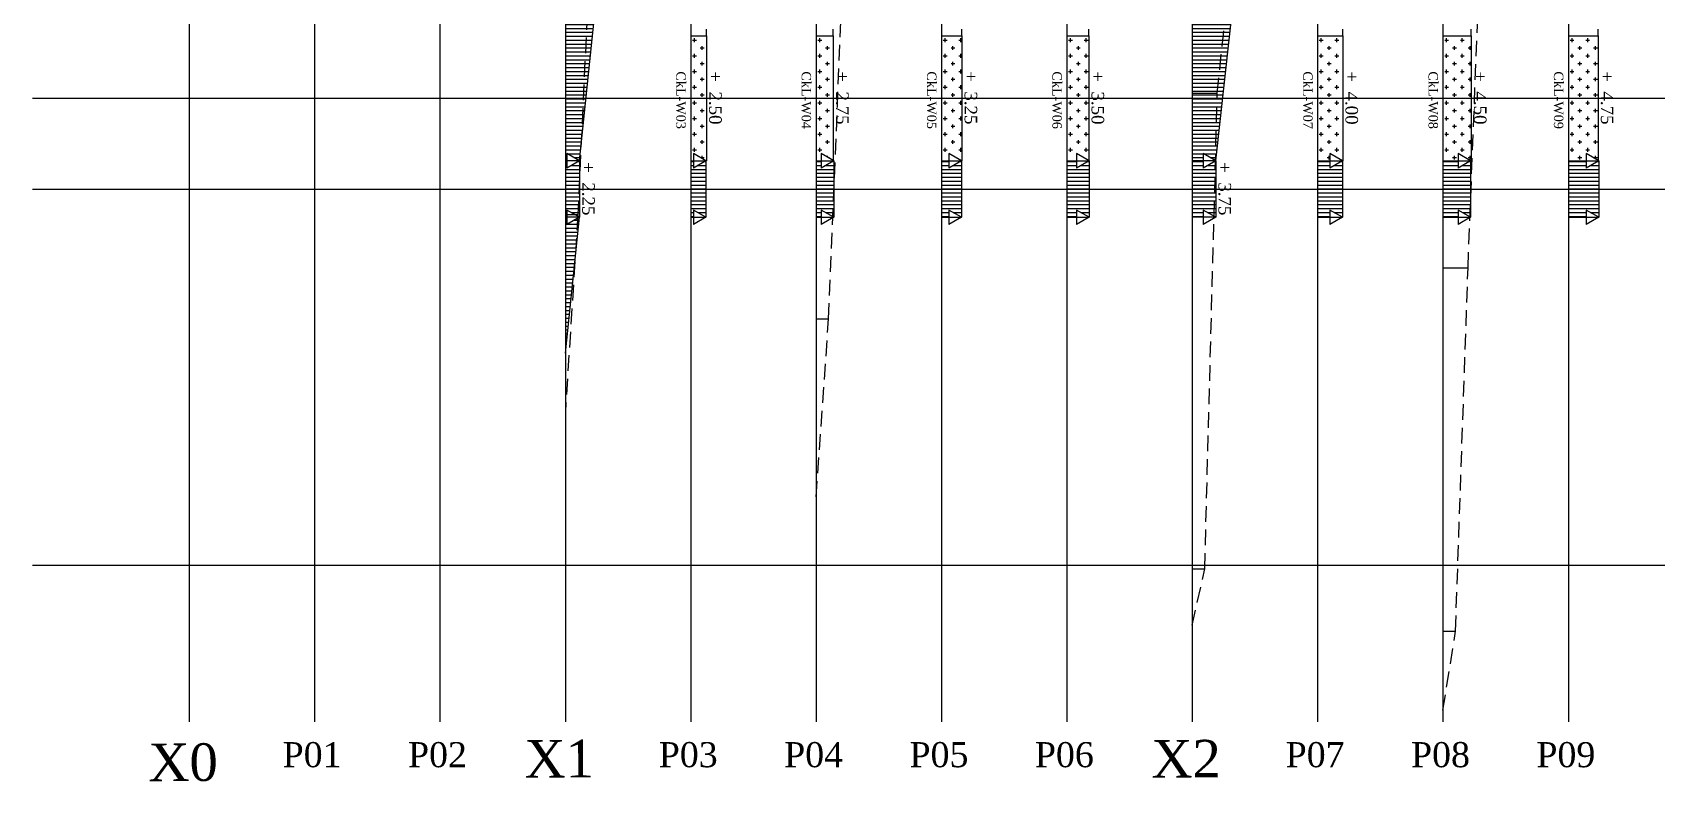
# Model space of a CAD drawing. Extents: x 15746 to 36625, y 87803 to 171760.
# Drawn here: x 16248.5 to 16507.5, y 88295.4 to 88415 of the extents above; entities that cross this region are included whole.
import ezdxf

# ---------------------------------------------------------------- set-up
doc = ezdxf.new("R2010")
doc.units = 0
doc.header["$LTSCALE"] = 5
doc.header["$MEASUREMENT"] = 0
doc.linetypes.add('DASHED', pattern=[0.75, 0.5, -0.25])
for name, color, linetype in [('CONTOUR', 254, 'Continuous'), ('Demarcation', 7, 'Continuous'), ('Hatch2', 254, 'Continuous'), ('text', 7, 'Continuous')]:
    doc.layers.add(name, color=color, linetype=linetype)
doc.styles.get("Standard").update_dxf_attribs({"font": 'TIMES.TTF', "height": 3})

msp = doc.modelspace()

# ---------------------------------------------------------------- hatches: boundary and pattern name
at = {"layer": 'Hatch2'}
h = msp.add_hatch(dxfattribs=at)
h.set_pattern_fill('ANSI31', color=253, scale=5, angle=135, style=0)
h.paths.add_polyline_path([(16346.857, 88573.49), (16333.476, 88573.49), (16333.476, 88563.49), (16345.166, 88563.49)])
h.paths.add_polyline_path([(16345.166, 88563.49), (16333.476, 88563.49), (16333.476, 88553.49), (16341.476, 88553.49), (16341.476, 88554.645), (16343.476, 88553.49)])
h.paths.add_polyline_path([(16343.476, 88553.49), (16341.476, 88552.336), (16341.476, 88553.49), (16333.476, 88553.49), (16333.476, 88548.99), (16343.476, 88548.99)])
h.paths.add_polyline_path([(16343.476, 88548.99), (16333.476, 88548.99), (16333.476, 88544.49), (16341.476, 88544.49), (16341.476, 88545.645), (16343.476, 88544.49)])
h.paths.add_polyline_path([(16343.476, 88544.49), (16341.476, 88543.336), (16341.476, 88544.49), (16333.476, 88544.49), (16333.476, 88534.49), (16343.049, 88534.49)])
h.paths.add_polyline_path([(16343.049, 88534.49), (16333.476, 88534.49), (16333.476, 88513.49), (16342.153, 88513.49)])
h.paths.add_polyline_path([(16342.153, 88513.49), (16333.476, 88513.49), (16333.476, 88503.49), (16339.726, 88503.49), (16339.726, 88504.645), (16341.726, 88503.49)])
h.paths.add_polyline_path([(16341.726, 88503.49), (16339.726, 88502.336), (16339.726, 88503.49), (16333.476, 88503.49), (16333.476, 88494.49), (16341.726, 88494.49)])
h.paths.add_polyline_path([(16341.726, 88494.49), (16333.476, 88494.49), (16333.476, 88485.49), (16339.726, 88485.49), (16339.726, 88486.645), (16341.726, 88485.49)])
h.paths.add_polyline_path([(16341.726, 88485.49), (16339.726, 88484.336), (16339.726, 88485.49), (16333.476, 88485.49), (16333.476, 88475.49), (16341.299, 88475.49)])
h.paths.add_polyline_path([(16341.299, 88475.49), (16333.476, 88475.49), (16333.476, 88454.49), (16340.403, 88454.49)])
h.paths.add_polyline_path([(16340.403, 88454.49), (16333.476, 88454.49), (16333.476, 88444.49), (16337.976, 88444.49), (16337.976, 88445.645), (16339.976, 88444.49)])
h.paths.add_polyline_path([(16339.976, 88444.49), (16337.976, 88443.336), (16337.976, 88444.49), (16333.476, 88444.49), (16333.476, 88439.99), (16339.976, 88439.99)])
h.paths.add_polyline_path([(16339.976, 88439.99), (16333.476, 88439.99), (16333.476, 88435.49), (16337.976, 88435.49), (16337.976, 88436.645), (16339.976, 88435.49)])
h.paths.add_polyline_path([(16339.976, 88435.49), (16337.976, 88434.336), (16337.976, 88435.49), (16333.476, 88435.49), (16333.476, 88425.49), (16338.939, 88425.49)])
h.paths.add_polyline_path([(16338.939, 88425.49), (16333.476, 88425.49), (16333.476, 88415.49), (16337.903, 88415.49)])
h.paths.add_polyline_path([(16337.903, 88415.49), (16333.476, 88415.49), (16333.476, 88414.458), (16337.796, 88414.458)])
h.paths.add_polyline_path([(16337.796, 88414.458), (16333.476, 88414.458), (16333.476, 88404.49), (16336.762, 88404.49)])
h.paths.add_polyline_path([(16336.762, 88404.49), (16333.476, 88404.49), (16333.476, 88394.49), (16333.726, 88394.49), (16333.726, 88395.645), (16335.726, 88394.49)])
h.paths.add_polyline_path([(16335.726, 88394.49), (16333.726, 88393.336), (16333.726, 88394.49), (16333.476, 88394.49), (16333.476, 88389.99), (16335.726, 88389.99)])
h.paths.add_polyline_path([(16335.726, 88389.99), (16333.476, 88389.99), (16333.476, 88385.49), (16333.726, 88385.49), (16333.726, 88386.645), (16335.726, 88385.49)])
h = msp.add_hatch(dxfattribs=at)
h.set_pattern_fill('ANSI31', color=253, scale=5, angle=135, style=0)
h.paths.add_polyline_path([(16447.744, 88573.49), (16433.476, 88573.49), (16433.476, 88563.49), (16446.985, 88563.49)])
h.paths.add_polyline_path([(16446.985, 88563.49), (16433.476, 88563.49), (16433.476, 88553.49), (16444.226, 88553.49), (16444.226, 88554.645), (16446.226, 88553.49)])
h.paths.add_polyline_path([(16446.226, 88553.49), (16444.226, 88552.336), (16444.226, 88553.49), (16433.476, 88553.49), (16433.476, 88548.99), (16446.226, 88548.99)])
h.paths.add_polyline_path([(16446.226, 88548.99), (16433.476, 88548.99), (16433.476, 88544.49), (16444.226, 88544.49), (16444.226, 88545.645), (16446.226, 88544.49)])
h.paths.add_polyline_path([(16446.226, 88544.49), (16444.226, 88543.336), (16444.226, 88544.49), (16433.476, 88544.49), (16433.476, 88534.49), (16445.677, 88534.49)])
h.paths.add_polyline_path([(16445.677, 88534.49), (16433.476, 88534.49), (16433.476, 88524.49), (16445.128, 88524.49)])
h.paths.add_polyline_path([(16445.128, 88524.49), (16433.476, 88524.49), (16433.476, 88523.49), (16445.073, 88523.49)])
h.paths.add_polyline_path([(16445.073, 88523.49), (16433.476, 88523.49), (16433.476, 88513.49), (16444.525, 88513.49)])
h.paths.add_polyline_path([(16444.525, 88513.49), (16433.476, 88513.49), (16433.476, 88503.49), (16441.976, 88503.49), (16441.976, 88504.645), (16443.976, 88503.49)])
h.paths.add_polyline_path([(16443.976, 88503.49), (16441.976, 88502.336), (16441.976, 88503.49), (16433.476, 88503.49), (16433.476, 88494.49), (16443.976, 88494.49)])
h.paths.add_polyline_path([(16443.976, 88494.49), (16433.476, 88494.49), (16433.476, 88485.49), (16441.976, 88485.49), (16441.976, 88486.645), (16443.976, 88485.49)])
h.paths.add_polyline_path([(16443.976, 88485.49), (16441.976, 88484.336), (16441.976, 88485.49), (16433.476, 88485.49), (16433.476, 88475.49), (16443.427, 88475.49)])
h.paths.add_polyline_path([(16443.427, 88475.49), (16433.476, 88475.49), (16433.476, 88465.49), (16442.878, 88465.49)])
h.paths.add_polyline_path([(16442.878, 88465.49), (16433.476, 88465.49), (16433.476, 88464.458), (16442.822, 88464.458)])
h.paths.add_polyline_path([(16442.822, 88464.458), (16433.476, 88464.458), (16433.476, 88454.49), (16442.275, 88454.49)])
h.paths.add_polyline_path([(16442.275, 88454.49), (16433.476, 88454.49), (16433.476, 88444.49), (16439.726, 88444.49), (16439.726, 88445.645), (16441.726, 88444.49)])
h.paths.add_polyline_path([(16441.726, 88444.49), (16439.726, 88443.336), (16439.726, 88444.49), (16433.476, 88444.49), (16433.476, 88439.99), (16441.726, 88439.99)])
h.paths.add_polyline_path([(16441.726, 88439.99), (16433.476, 88439.99), (16433.476, 88435.49), (16439.726, 88435.49), (16439.726, 88436.645), (16441.726, 88435.49)])
h.paths.add_polyline_path([(16441.726, 88435.49), (16439.726, 88434.336), (16439.726, 88435.49), (16433.476, 88435.49), (16433.476, 88425.49), (16440.628, 88425.49)])
h.paths.add_polyline_path([(16440.628, 88425.49), (16433.476, 88425.49), (16433.476, 88415.49), (16439.531, 88415.49)])
h.paths.add_polyline_path([(16439.531, 88415.49), (16433.476, 88415.49), (16433.476, 88414.458), (16439.417, 88414.458)])
h.paths.add_polyline_path([(16439.417, 88414.458), (16433.476, 88414.458), (16433.476, 88404.49), (16438.323, 88404.49)])
h.paths.add_polyline_path([(16438.323, 88404.49), (16433.476, 88404.49), (16433.476, 88389.99), (16437.226, 88389.99), (16437.226, 88394.49), (16435.226, 88393.336), (16435.226, 88395.645), (16437.226, 88394.49)])
h.paths.add_polyline_path([(16437.226, 88389.99), (16433.476, 88389.99), (16433.476, 88385.49), (16435.226, 88385.49), (16435.226, 88386.645), (16437.226, 88385.49)])
h = msp.add_hatch(dxfattribs=at)
h.set_pattern_fill('CROSS', color=253, scale=5, style=0)
h.paths.add_polyline_path([(16353.476, 88404.49), (16355.976, 88404.49), (16355.976, 88414.458), (16353.476, 88414.458)])
h.paths.add_polyline_path([(16355.976, 88404.49), (16353.476, 88404.49), (16353.476, 88394.49), (16353.913, 88394.49), (16353.913, 88395.645), (16355.913, 88394.49), (16355.976, 88394.49)])
h = msp.add_hatch(dxfattribs=at)
h.set_pattern_fill('CROSS', color=253, scale=5, style=0)
h.paths.add_polyline_path([(16376.226, 88414.458), (16373.476, 88414.458), (16373.476, 88404.49), (16376.226, 88404.49)])
h.paths.add_polyline_path([(16373.476, 88394.49), (16374.297, 88394.49), (16374.297, 88395.645), (16376.226, 88394.531), (16376.226, 88404.49), (16373.476, 88404.49)])
h = msp.add_hatch(dxfattribs=at)
h.set_pattern_fill('CROSS', color=253, scale=5, style=0)
h.paths.add_polyline_path([(16396.726, 88414.458), (16393.476, 88414.458), (16393.476, 88404.49), (16396.726, 88404.49)])
h.paths.add_polyline_path([(16396.726, 88404.49), (16393.476, 88404.49), (16393.476, 88394.49), (16394.663, 88394.49), (16394.663, 88395.645), (16396.663, 88394.49), (16396.726, 88394.49)])
h = msp.add_hatch(dxfattribs=at)
h.set_pattern_fill('CROSS', color=253, scale=5, style=0)
h.paths.add_polyline_path([(16413.476, 88404.49), (16416.976, 88404.49), (16416.976, 88414.458), (16413.476, 88414.458)])
h.paths.add_polyline_path([(16416.976, 88404.49), (16413.476, 88404.49), (16413.476, 88394.49), (16415.038, 88394.49), (16415.038, 88395.645), (16416.976, 88394.526)])
h = msp.add_hatch(dxfattribs=at)
h.set_pattern_fill('CROSS', color=253, scale=5, style=0)
h.paths.add_polyline_path([(16457.476, 88404.49), (16453.476, 88404.49), (16453.476, 88394.49), (16455.445, 88394.49), (16455.445, 88395.645), (16457.445, 88394.49), (16457.476, 88394.49)])
h.paths.add_polyline_path([(16457.476, 88414.458), (16453.476, 88414.458), (16453.476, 88404.49), (16457.476, 88404.49)])
h = msp.add_hatch(dxfattribs=at)
h.set_pattern_fill('CROSS', color=253, scale=5, style=0)
h.paths.add_polyline_path([(16477.976, 88414.458), (16473.476, 88414.458), (16473.476, 88404.49), (16477.976, 88404.49)])
h.paths.add_polyline_path([(16477.976, 88404.49), (16473.476, 88404.49), (16473.476, 88394.49), (16475.882, 88394.49), (16475.882, 88395.645), (16477.882, 88394.49), (16477.976, 88394.49)])
h = msp.add_hatch(dxfattribs=at)
h.set_pattern_fill('CROSS', color=253, scale=5, style=0)
h.paths.add_polyline_path([(16498.226, 88404.49), (16493.476, 88404.49), (16493.476, 88394.49), (16496.32, 88394.49), (16496.32, 88395.645), (16498.226, 88394.544)])
h.paths.add_polyline_path([(16498.226, 88414.458), (16493.476, 88414.458), (16493.476, 88404.49), (16498.226, 88404.49)])
h = msp.add_hatch(dxfattribs=at)
h.set_pattern_fill('ANSI31', color=253, scale=5, angle=135, style=0)
h.paths.add_polyline_path([(16353.476, 88389.99), (16355.913, 88389.99), (16355.913, 88394.49), (16353.913, 88393.336), (16353.913, 88394.49), (16353.476, 88394.49)])
h.paths.add_polyline_path([(16353.476, 88385.49), (16353.913, 88385.49), (16353.913, 88386.645), (16355.913, 88385.49), (16355.913, 88389.99), (16353.476, 88389.99)])
h = msp.add_hatch(dxfattribs=at)
h.set_pattern_fill('ANSI31', color=253, scale=5, angle=135, style=0)
h.paths.add_polyline_path([(16376.297, 88394.49), (16374.297, 88393.336), (16374.297, 88394.49), (16373.476, 88394.49), (16373.476, 88389.99), (16376.297, 88389.99)])
h.paths.add_polyline_path([(16373.476, 88389.99), (16373.476, 88385.49), (16374.297, 88385.49), (16374.297, 88386.645), (16376.297, 88385.49), (16376.297, 88389.99)])
h = msp.add_hatch(dxfattribs=at)
h.set_pattern_fill('ANSI31', color=253, scale=5, angle=135, style=0)
h.paths.add_polyline_path([(16396.663, 88394.49), (16394.663, 88393.336), (16394.663, 88394.49), (16393.476, 88394.49), (16393.476, 88389.99), (16396.663, 88389.99)])
h.paths.add_polyline_path([(16393.476, 88389.99), (16393.476, 88385.49), (16394.663, 88385.49), (16394.663, 88386.645), (16396.663, 88385.49), (16396.663, 88389.99)])
h = msp.add_hatch(dxfattribs=at)
h.set_pattern_fill('ANSI31', color=253, scale=5, angle=135, style=0)
h.paths.add_polyline_path([(16415.038, 88393.336), (16415.038, 88394.49), (16413.476, 88394.49), (16413.476, 88389.99), (16417.038, 88389.99), (16417.038, 88394.49)])
h.paths.add_polyline_path([(16415.038, 88386.645), (16417.038, 88385.49), (16417.038, 88389.99), (16413.476, 88389.99), (16413.476, 88385.49), (16415.038, 88385.49)])
h = msp.add_hatch(dxfattribs=at)
h.set_pattern_fill('ANSI31', color=253, scale=5, angle=135, style=0)
h.paths.add_polyline_path([(16457.445, 88394.49), (16455.445, 88393.336), (16455.445, 88394.49), (16453.476, 88394.49), (16453.476, 88389.99), (16457.445, 88389.99)])
h.paths.add_polyline_path([(16453.476, 88389.99), (16453.476, 88385.49), (16455.445, 88385.49), (16455.445, 88386.645), (16457.445, 88385.49), (16457.445, 88389.99)])
h = msp.add_hatch(dxfattribs=at)
h.set_pattern_fill('ANSI31', color=253, scale=5, angle=135, style=0)
h.paths.add_polyline_path([(16477.882, 88394.49), (16475.882, 88393.336), (16475.882, 88394.49), (16473.476, 88394.49), (16473.476, 88389.99), (16477.882, 88389.99)])
h.paths.add_polyline_path([(16473.476, 88389.99), (16473.476, 88385.49), (16475.882, 88385.49), (16475.882, 88386.645), (16477.882, 88385.49), (16477.882, 88389.99)])
h = msp.add_hatch(dxfattribs=at)
h.set_pattern_fill('ANSI31', color=253, scale=5, angle=135, style=0)
h.paths.add_polyline_path([(16496.32, 88393.336), (16496.32, 88394.49), (16493.476, 88394.49), (16493.476, 88389.99), (16498.32, 88389.99), (16498.32, 88394.49)])
h.paths.add_polyline_path([(16493.476, 88389.99), (16493.476, 88385.49), (16496.32, 88385.49), (16496.32, 88386.645), (16498.32, 88385.49), (16498.32, 88389.99)])
h = msp.add_hatch(dxfattribs=at)
h.set_pattern_fill('ANSI31', color=253, scale=5, angle=135, style=0)
h.paths.add_polyline_path([(16333.476, 88363.784), (16335.726, 88385.49), (16333.726, 88384.336), (16333.726, 88385.49), (16333.476, 88385.49)])

# ---------------------------------------------------------------- linework, layer by layer
for p, q in [((16273.476, 88573.49), (16273.476, 88304.99)), ((16293.476, 88573.49), (16293.476, 88304.99)), ((16313.476, 88573.49), (16313.476, 88304.99)), ((16333.476, 88573.49), (16333.476, 88304.99)), ((16353.476, 88573.49), (16353.476, 88304.99)), ((16373.476, 88573.49), (16373.476, 88304.99)), ((16393.476, 88573.49), (16393.476, 88304.99)), ((16413.476, 88573.49), (16413.476, 88304.99)), ((16433.476, 88573.49), (16433.476, 88304.99)), ((16453.476, 88573.49), (16453.476, 88304.99)), ((16473.476, 88573.49), (16473.476, 88304.99)), ((16493.476, 88573.49), (16493.476, 88304.99)), ((16355.976, 88414.458), (16355.976, 88394.49)), ((16376.226, 88414.458), (16376.226, 88394.49)), ((16396.726, 88414.458), (16396.726, 88394.49)), ((16416.976, 88414.458), (16416.976, 88394.49)), ((16457.476, 88414.458), (16457.476, 88394.49)), ((16477.976, 88414.458), (16477.976, 88394.49)), ((16498.226, 88414.458), (16498.226, 88394.49)), ((16333.726, 88395.645), (16333.726, 88393.336)), ((16353.913, 88395.645), (16353.913, 88393.336)), ((16374.297, 88395.645), (16374.297, 88393.336)), ((16394.663, 88395.645), (16394.663, 88393.336)), ((16415.038, 88395.645), (16415.038, 88393.336)), ((16435.226, 88395.645), (16435.226, 88393.336)), ((16455.445, 88395.645), (16455.445, 88393.336)), ((16475.882, 88395.645), (16475.882, 88393.336)), ((16496.32, 88395.645), (16496.32, 88393.336)), ((16335.726, 88394.49), (16335.726, 88385.49)), ((16355.913, 88394.49), (16355.913, 88385.49)), ((16376.297, 88394.49), (16376.297, 88385.49)), ((16396.663, 88394.49), (16396.663, 88385.49)), ((16417.038, 88394.49), (16417.038, 88385.49)), ((16437.226, 88394.49), (16437.226, 88385.49)), ((16457.445, 88394.49), (16457.445, 88385.49)), ((16477.882, 88394.49), (16477.882, 88385.49)), ((16498.32, 88394.49), (16498.32, 88385.49)), ((16248.476, 88389.99), (16758.476, 88389.99)), ((16333.726, 88386.645), (16333.726, 88384.336)), ((16353.913, 88386.645), (16353.913, 88384.336)), ((16374.297, 88386.645), (16374.297, 88384.336)), ((16394.663, 88386.645), (16394.663, 88384.336)), ((16415.038, 88386.645), (16415.038, 88384.336)), ((16435.226, 88386.645), (16435.226, 88384.336)), ((16455.445, 88386.645), (16455.445, 88384.336)), ((16475.882, 88386.645), (16475.882, 88384.336)), ((16496.32, 88386.645), (16496.32, 88384.336)), ((16248.476, 88329.99), (16758.476, 88329.99))]:
    msp.add_line(p, q)
at = {"color": 7}
for p, q in [((16335.726, 88394.49), (16339.976, 88435.49)), ((16437.226, 88394.49), (16441.726, 88435.49)), ((16353.476, 88414.458), (16355.976, 88414.458)), ((16355.976, 88414.458), (16355.976, 88415.49)), ((16373.476, 88414.458), (16376.226, 88414.458)), ((16376.226, 88414.458), (16376.226, 88415.49)), ((16393.476, 88414.458), (16396.726, 88414.458)), ((16396.726, 88414.458), (16396.726, 88415.49)), ((16413.476, 88414.458), (16416.976, 88414.458)), ((16416.976, 88414.458), (16416.976, 88415.49)), ((16453.476, 88414.458), (16457.476, 88414.458)), ((16457.476, 88414.458), (16457.476, 88415.49)), ((16473.476, 88414.458), (16477.976, 88414.458)), ((16477.976, 88414.458), (16477.976, 88415.49)), ((16493.476, 88414.458), (16498.226, 88414.458)), ((16498.226, 88414.458), (16498.226, 88415.49)), ((16335.726, 88394.49), (16333.726, 88395.645)), ((16355.913, 88394.49), (16353.913, 88395.645)), ((16376.297, 88394.49), (16374.297, 88395.645)), ((16396.663, 88394.49), (16394.663, 88395.645)), ((16417.038, 88394.49), (16415.038, 88395.645)), ((16437.226, 88394.49), (16435.226, 88395.645)), ((16457.445, 88394.49), (16455.445, 88395.645)), ((16477.882, 88394.49), (16475.882, 88395.645)), ((16498.32, 88394.49), (16496.32, 88395.645)), ((16335.726, 88394.49), (16333.476, 88394.49)), ((16335.726, 88394.49), (16333.726, 88393.336)), ((16353.476, 88394.49), (16355.913, 88394.49)), ((16355.913, 88394.49), (16353.913, 88393.336)), ((16355.913, 88394.49), (16355.976, 88394.49)), ((16373.476, 88394.49), (16376.226, 88394.49)), ((16376.297, 88394.49), (16374.297, 88393.336)), ((16376.226, 88394.49), (16376.297, 88394.49)), ((16393.476, 88394.49), (16396.663, 88394.49)), ((16396.663, 88394.49), (16394.663, 88393.336)), ((16396.663, 88394.49), (16396.726, 88394.49)), ((16413.476, 88394.49), (16416.976, 88394.49)), ((16417.038, 88394.49), (16415.038, 88393.336)), ((16416.976, 88394.49), (16417.038, 88394.49)), ((16437.226, 88394.49), (16433.476, 88394.49)), ((16437.226, 88394.49), (16435.226, 88393.336)), ((16453.476, 88394.49), (16457.445, 88394.49)), ((16457.445, 88394.49), (16455.445, 88393.336)), ((16457.445, 88394.49), (16457.476, 88394.49)), ((16473.476, 88394.49), (16477.882, 88394.49)), ((16477.882, 88394.49), (16475.882, 88393.336)), ((16477.882, 88394.49), (16477.976, 88394.49)), ((16493.476, 88394.49), (16498.226, 88394.49)), ((16498.32, 88394.49), (16496.32, 88393.336)), ((16498.226, 88394.49), (16498.32, 88394.49)), ((16335.726, 88385.49), (16333.476, 88385.49)), ((16333.476, 88363.784), (16335.726, 88385.49)), ((16335.726, 88385.49), (16333.726, 88386.645)), ((16335.726, 88385.49), (16333.726, 88384.336)), ((16353.476, 88385.49), (16355.913, 88385.49)), ((16355.913, 88385.49), (16353.913, 88386.645)), ((16355.913, 88385.49), (16353.913, 88384.336)), ((16373.476, 88385.49), (16376.297, 88385.49)), ((16376.297, 88385.49), (16374.297, 88386.645)), ((16376.297, 88385.49), (16374.297, 88384.336)), ((16393.476, 88385.49), (16396.663, 88385.49)), ((16396.663, 88385.49), (16394.663, 88386.645)), ((16396.663, 88385.49), (16394.663, 88384.336)), ((16413.476, 88385.49), (16417.038, 88385.49)), ((16417.038, 88385.49), (16415.038, 88386.645)), ((16417.038, 88385.49), (16415.038, 88384.336)), ((16437.226, 88385.49), (16433.476, 88385.49)), ((16437.226, 88385.49), (16435.226, 88386.645)), ((16437.226, 88385.49), (16435.226, 88384.336)), ((16453.476, 88385.49), (16457.445, 88385.49)), ((16457.445, 88385.49), (16455.445, 88386.645)), ((16457.445, 88385.49), (16455.445, 88384.336)), ((16473.476, 88385.49), (16477.882, 88385.49)), ((16477.882, 88385.49), (16475.882, 88386.645)), ((16477.882, 88385.49), (16475.882, 88384.336)), ((16493.476, 88385.49), (16498.32, 88385.49)), ((16498.32, 88385.49), (16496.32, 88386.645)), ((16498.32, 88385.49), (16496.32, 88384.336))]:
    msp.add_line(p, q, dxfattribs=at)
at = {"color": 254}
msp.add_line((16248.476, 88404.49), (16758.476, 88404.49), dxfattribs=at)
at = {"layer": 'CONTOUR', "color": 253, "linetype": 'DASHED'}
for p, q in [((16477.476, 88377.443), (16479.476, 88429.424)), ((16337.476, 88429.131), (16335.476, 88385.913)), ((16437.476, 88405.275), (16439.476, 88424.584)), ((16375.476, 88369.268), (16377.476, 88417.758)), ((16435.476, 88329.405), (16437.476, 88405.275)), ((16335.476, 88385.913), (16333.476, 88354.356)), ((16475.476, 88319.419), (16477.476, 88377.443)), ((16373.476, 88340.899), (16375.476, 88369.268)), ((16433.476, 88320.375), (16435.476, 88329.405)), ((16473.476, 88306.822), (16475.476, 88319.419))]:
    msp.add_line(p, q, dxfattribs=at)
at = {"layer": 'CONTOUR', "color": 253}
for p, q in [((16433.476, 88405.275), (16437.476, 88405.275)), ((16333.476, 88385.913), (16335.476, 88385.913)), ((16473.476, 88377.443), (16477.476, 88377.443)), ((16373.476, 88369.268), (16375.476, 88369.268)), ((16433.476, 88329.405), (16435.476, 88329.405)), ((16473.476, 88319.419), (16475.476, 88319.419))]:
    msp.add_line(p, q, dxfattribs=at)
at = {"layer": 'Hatch2', "color": 253}
for p, q in [((16376.226, 88414.458), (16376.226, 88415.49)), ((16355.913, 88394.49), (16355.976, 88394.49)), ((16355.913, 88394.49), (16355.976, 88394.49))]:
    msp.add_line(p, q, dxfattribs=at)

# ---------------------------------------------------------------- texts
at = {"color": 7, "char_height": 2, "attachment_point": 1, "rotation": 270}
for s, insert, width in [('+  2.50', (16358.422, 88408.785), 9.1001), ('+  2.75', (16378.672, 88408.785), 9.1001), ('+  3.25', (16399.172, 88408.801), 9.1001), ('+  3.50', (16419.422, 88408.785), 9.1001), ('+  4.00', (16459.922, 88408.769), 8.6968), ('+  4.50', (16480.422, 88408.785), 8.6968), ('+  4.75', (16500.672, 88408.785), 8.6968), ('+  2.25', (16338.172, 88394.285), 8.69679), ('+  3.75', (16439.672, 88394.285), 8.6968)]:
    msp.add_mtext(s, dxfattribs=dict(at, insert=insert, width=width))
at = {"layer": 'Demarcation', "char_height": 6, "width": 11.9196, "attachment_point": 1, "rotation": 0.32233}
for s, insert in [('X0', (16266.953, 88301.493)), ('X1', (16326.953, 88302.055)), ('X2', (16426.953, 88302.055))]:
    msp.add_mtext(s, dxfattribs=dict(at, insert=insert))
at = {"layer": 'Demarcation', "char_height": 4, "width": 10.0378, "attachment_point": 1}
for s, insert in [('P01', (16288.378, 88301.735)), ('P02', (16308.378, 88301.735)), ('P03', (16348.378, 88301.735)), ('P04', (16368.378, 88301.735)), ('P05', (16388.378, 88301.735)), ('P06', (16408.378, 88301.735)), ('P07', (16448.378, 88301.735)), ('P08', (16468.378, 88301.735)), ('P09', (16488.378, 88301.735))]:
    msp.add_mtext(s, dxfattribs=dict(at, insert=insert))
at = {"layer": 'text', "char_height": 1.5, "width": 8.8334, "attachment_point": 1, "rotation": 270, "line_spacing_factor": 1.5}
for s, insert in [('CkL-W03', (16352.677, 88408.769)), ('CkL-W04', (16372.677, 88408.769)), ('CkL-W05', (16392.677, 88408.769)), ('CkL-W06', (16412.677, 88408.769)), ('CkL-W07', (16452.677, 88408.769)), ('CkL-W08', (16472.677, 88408.769)), ('CkL-W09', (16492.677, 88408.769))]:
    msp.add_mtext(s, dxfattribs=dict(at, insert=insert))

doc.saveas('drawing.dxf')
